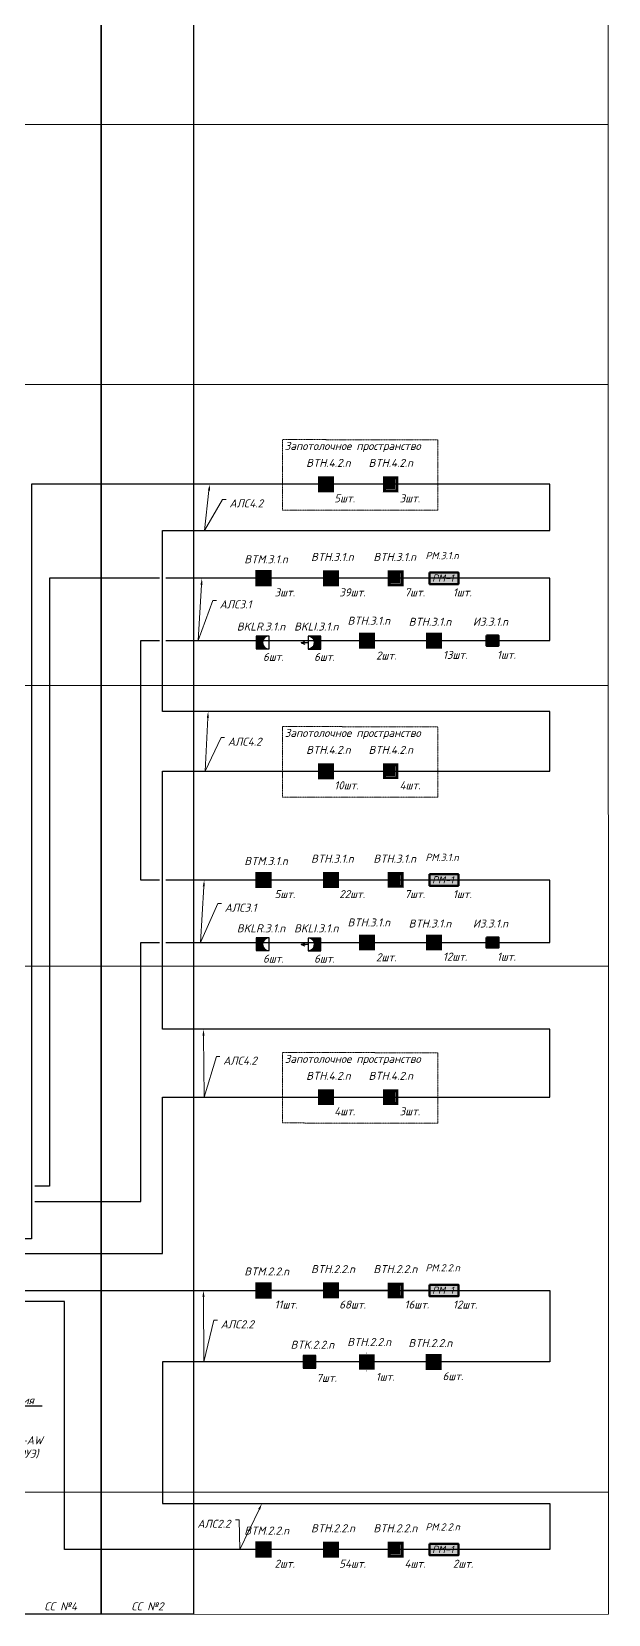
# Model space of a CAD drawing. Header units: millimetres. Extents: x -352922 to 707789, y -273589 to 355472.
# Drawn here: x -25222 to -7217, y -59382 to -9948 of the extents above; entities that cross this region are included whole.
import ezdxf
from ezdxf import colors
from ezdxf.entities.mleader import LeaderData, LeaderLine
from ezdxf.enums import TextEntityAlignment as Align
from ezdxf.math import Vec2, Vec3

# ---------------------------------------------------------------- set-up
doc = ezdxf.new("R2010")
doc.units = ezdxf.units.MM
doc.header["$LTSCALE"] = 0.5
doc.linetypes.add('CONTI', pattern=[0])
doc.linetypes.add('GOST2.303 6', pattern=[12, 8, -1.5, 1, -1.5])
doc.layers.get('0').update_dxf_attribs({"lineweight": 18})
for name, color, linetype, lineweight in [('! BSN__тонкая  текст - 015', 250, 'Continuous', 15), ('! BSN__тонкая  текст - 02', 250, 'Continuous', 20), ('! ЗКПС НОМЕР 1', 4, 'Continuous', 50), ('13_text', 250, 'Continuous', 15), ('13_АПС_кабели', 1, 'Continuous', 30), ('13_АПС_оборудование', 1, 'Continuous', 30), ('13_АПС_текст', 1, 'Continuous', 30), ('BSN__основная - 06', 1, 'Continuous', 60), ('АР_Штриховка_Стималит', 5, 'Continuous', 0), ('СС_Схема', 7, 'Continuous', 30)]:
    doc.layers.add(name, color=color, linetype=linetype, lineweight=lineweight)
doc.layers.add('! ЗКПС НОМЕР 2', color=7, linetype='Continuous', lineweight=0, true_color=0xf3aae6, transparency=0.5)
doc.styles.add('ISOCPEUR', font='isocpeui.ttf', dxfattribs={"height": 250})

# ---------------------------------------------------------------- blocks, each defined once
blk = doc.blocks.new('746')
at = {"layer": '! ЗКПС НОМЕР 1', "true_color": 0x78b1e2}
h = blk.add_hatch(color=143, dxfattribs=at)
h.dxf.hatch_style = 1
h.paths.add_polyline_path([(846.5088361436274, -5270.353580021907), (846.5088361436274, -5275.226844894348), (851.3843345811473, -5275.226844894348), (851.3843345811473, -5270.353580021907)])
h.paths.add_polyline_path([(850.5043616763137, -5271.287245091495), (850.5043616763137, -5274.35447257108), (847.4479905810895, -5274.35447257108), (847.4479905810895, -5271.287245091495)], flags=16)
at = {"layer": 'АР_Штриховка_Стималит', "true_color": 0xffffff}
h = blk.add_hatch(color=7, dxfattribs=at)
h.dxf.hatch_style = 1
h.paths.add_polyline_path([(847.4729964073949, -5271.310678987133), (847.4729964073949, -5274.334505942397), (850.4883261170535, -5274.334505942397), (850.4883261170535, -5271.310678987133)])
at = {"layer": '! BSN__тонкая  текст - 015', "color": 1, "lineweight": 30, "ltscale": 100, "const_width": 0.05}
for points in [[(846.4462741254574, -5272.772876437542), (845.8749167588358, -5272.772876437542)], [(848.9348308578483, -5269.737895973212), (848.9348308578483, -5270.309253339834)], [(852.0055342651631, -5272.772876437542), (851.4341768985414, -5272.772876437542)], [(848.9348308578483, -5275.278351645778), (848.9348308578483, -5275.8497090124)]]:
    blk.add_lwpolyline(points, dxfattribs=at)
at = {"color": 1, "lineweight": 5, "ltscale": 100, "elevation": 0.002508766318906562}
for points, const_width in [([(846.4771060991679, -5275.26017210037), (851.4139922750273, -5275.26017210037), (851.4139922750273, -5270.323285924511), (846.4771060991679, -5270.323285924511)], 0.03), ([(847.4729964073949, -5274.334505942397), (850.4883261170535, -5274.334505942397), (850.4883261170535, -5271.310678987133), (847.4729964073949, -5271.310678987133)], 0.01)]:
    blk.add_lwpolyline(points, close=True, dxfattribs=dict(at, const_width=const_width))
at = {"color": 1, "lineweight": 5, "ltscale": 100, "const_width": 0.03, "elevation": 0.004780863597295251}
blk.add_lwpolyline([(849.4816339670133, -5271.683883990359), (848.3527156241134, -5272.286872825229), (849.5001812317741, -5273.272113508761), (848.3896260546344, -5273.869718512737)], dxfattribs=at)
blk = doc.blocks.new('102')
at = {"layer": '! ЗКПС НОМЕР 1', "true_color": 0x78b1e2}
h = blk.add_hatch(color=143, dxfattribs=at)
h.dxf.hatch_style = 1
h.paths.add_polyline_path([(1716.113694415792, -5163.039937988546), (1711.154233851485, -5163.039937988546), (1711.154233851485, -5167.999589089693), (1716.113694415792, -5167.999589089693)])
at = {"layer": '! BSN__тонкая  текст - 015', "color": 1, "lineweight": 30, "ltscale": 100, "const_width": 0.05}
for points in [[(1711.145976266222, -5165.489528501576), (1710.5746188996, -5165.489528501576)], [(1713.634532998612, -5162.454548037247), (1713.634532998612, -5163.025905403869)], [(1716.705236405927, -5165.489528501576), (1716.133879039306, -5165.489528501576)], [(1713.634532998612, -5168.013808176953), (1713.634532998612, -5168.585165543574)]]:
    blk.add_lwpolyline(points, dxfattribs=at)
at = {"layer": '! BSN__тонкая  текст - 015', "color": 1, "lineweight": 30, "ltscale": 100, "const_width": 0.03000000000000001, "elevation": 0.00250876631890656}
blk.add_lwpolyline([(1711.154233851485, -5163.039937988546), (1716.113694415792, -5163.039937988546), (1716.113694415792, -5167.999589089693), (1711.154233851485, -5167.999589089693)], close=True, dxfattribs=at)
at = {"color": 1, "lineweight": 5, "ltscale": 100, "const_width": 0.03, "elevation": 0.004780863597295249}
blk.add_lwpolyline([(1714.181336107777, -5164.400536054396), (1713.052417764877, -5165.003524889264), (1714.199883372537, -5165.988765572794), (1713.089328195398, -5166.58637057677)], dxfattribs=at)
blk = doc.blocks.new('ИПР1')
at = {"layer": 'АР_Штриховка_Стималит', "ltscale": 0.01, "true_color": 0xffffff}
h = blk.add_hatch(color=7, dxfattribs=at)
h.dxf.hatch_style = 1
h.paths.add_polyline_path([(-11645.54715931663, -30228.88040330663), (-11645.54715931663, -30233.84005440772), (-11640.58769875232, -30233.84005440772), (-11640.58769875232, -30228.88040330663)])
at = {"layer": 'BSN__основная - 06', "ltscale": 100, "const_width": 0.1}
blk.add_lwpolyline([(-11645.54715931663, -30228.88040330663), (-11640.58769875232, -30228.88040330663), (-11640.58769875232, -30233.84005440772), (-11645.54715931663, -30233.84005440772)], close=True, dxfattribs=at)
for points in [[(-11644.8620281129, -30229.41071400337), (-11644.814082984, -30229.56068031187), (-11644.78990816942, -30229.62230205839), (-11644.766935892, -30229.67670526716), (-11644.74706343253, -30229.71969718102), (-11644.7257567966, -30229.76248434692), (-11644.6896298333, -30229.82996761479), (-11644.6471706196, -30229.90487238247), (-11644.60051789685, -30229.97663429991), (-11644.55491353685, -30230.04053907929), (-11644.50511566782, -30230.10339623358), (-11644.42899447982, -30230.19126542925), (-11644.3839143012, -30230.23945590761), (-11644.32048754228, -30230.30021783669), (-11644.20778709569, -30230.39659879345), (-11644.1080122526, -30230.47028881416), (-11644.00736815177, -30230.53471740603), (-11643.91406270632, -30230.58814598474), (-11643.81341860548, -30230.63686027558), (-11643.70596003067, -30230.68295550393), (-11643.58721824855, -30230.72255103226), (-11643.45721964253, -30230.75764627219), (-11643.35133366991, -30230.77859864873), (-11643.22867366113, -30230.79588436242), (-11642.9833124413, -30230.80789363052), (-11642.74935937222, -30230.78639623499), (-11642.54967660675, -30230.74794412055), (-11642.29446304363, -30230.66178555635), (-11642.03924948053, -30230.53771724278), (-11641.80472893571, -30230.36195380054), (-11641.60124783119, -30230.17240497918), (-11641.45508706322, -30229.96733561711), (-11641.32910129221, -30229.76698691718), (-11641.23427333814, -30229.53550295922), (-11641.19354456221, -30229.41166690004)], [(-11642.97320039, -30230.81666008814), (-11642.97320039, -30233.28851311619)]]:
    blk.add_lwpolyline(points, dxfattribs=at)
blk = doc.blocks.new('748')
at = {"layer": 'АР_Штриховка_Стималит', "true_color": 0xffffff}
h = blk.add_hatch(color=7, dxfattribs=at)
h.dxf.hatch_style = 1
h.paths.add_polyline_path([(1611.519763114311, -5339.796988872809), (1606.648196330751, -5339.796988872809), (1606.648196330751, -5344.668983577181), (1611.519763114311, -5344.668983577181)])
h.paths.add_polyline_path([(1610.643547401585, -5340.730128484312), (1610.643547401585, -5343.792492031733), (1607.578767246679, -5343.792492031733), (1607.578767246679, -5340.730128484312)], flags=16)
h = blk.add_hatch(color=7, dxfattribs=at)
h.dxf.hatch_style = 1
h.paths.add_polyline_path([(1607.575398063597, -5340.721917110875), (1607.575398063597, -5343.74574406614), (1610.590727773255, -5343.74574406614), (1610.590727773255, -5340.721917110875)])
at = {"color": 1, "lineweight": 5, "ltscale": 100, "elevation": 0.002508766318906562}
for points, const_width in [([(1606.614619830498, -5344.702273676437), (1611.551506006357, -5344.702273676437), (1611.551506006357, -5339.765387500578), (1606.614619830498, -5339.765387500578)], 0.03), ([(1607.575398063597, -5343.74574406614), (1610.590727773255, -5343.74574406614), (1610.590727773255, -5340.721917110875), (1607.575398063597, -5340.721917110875)], 0.01)]:
    blk.add_lwpolyline(points, close=True, dxfattribs=dict(at, const_width=const_width))
at = {"color": 1, "lineweight": 5, "ltscale": 100, "const_width": 0.03, "elevation": 0.002508766318906562}
blk.add_lwpolyline([(1609.638248457497, -5341.138221411872), (1608.509330114597, -5341.741210246742), (1609.656795722258, -5342.726450930274), (1608.546240545118, -5343.324055934249)], dxfattribs=at)
blk = doc.blocks.new('101')
at = {"layer": '! ЗКПС НОМЕР 2', "true_color": 0xffffff, "transparency": 33554687}
h = blk.add_hatch(color=7, dxfattribs=at)
h.dxf.hatch_style = 1
h.paths.add_polyline_path([(-12942.01374964428, -22141.86793259812), (-12946.97321020857, -22141.86793259812), (-12946.97321020857, -22146.82758369923), (-12942.01374964428, -22146.82758369923)])
at = {"layer": 'BSN__основная - 06', "color": 1, "lineweight": 30, "ltscale": 100, "const_width": 0.03000000000000001, "elevation": 0.00250876631890656}
blk.add_lwpolyline([(-12946.97321020857, -22141.86793259812), (-12942.01374964428, -22141.86793259812), (-12942.01374964428, -22146.82758369923), (-12946.97321020857, -22146.82758369923)], close=True, dxfattribs=at)
at = {"layer": 'BSN__основная - 06', "color": 1, "lineweight": 30, "ltscale": 100, "const_width": 0.07, "elevation": 0.00250876631890656}
blk.add_lwpolyline([(-12943.94250254858, -22142.70405016032), (-12945.04445730428, -22143.86900960548), (-12943.94250254858, -22144.82650669186), (-12945.0284958628, -22145.92763233268)], dxfattribs=at)
blk = doc.blocks.new('*U26')
at = {"linetype": 'Continuous', "lineweight": 20, "true_color": 0xffffff, "transparency": 33554559}
h = blk.add_hatch(color=7, dxfattribs=at)
h.dxf.hatch_style = 1
h.paths.add_polyline_path([(-218.17669289062, 520.6297242049238), (-218.17669289062, -275.6544544163241), (1786.433933452447, -275.6544544163241), (1786.433933452447, 520.6297242049238)])
h.paths.add_polyline_path([(-1570.366124366617, -1070.031865632977), (1672.596375633383, -1070.031865632977), (1672.596375633383, -565.1318656329767), (-1570.366124366617, -565.1318656329767)], flags=9)
at = {"color": 1, "lineweight": 50, "transparency": 33554559}
blk.add_lwpolyline([(-218.17669289062, 520.6297242049238), (1786.433933452447, 520.6297242049238), (1786.433933452447, -275.6544544163241), (-218.17669289062, -275.6544544163241)], close=True, dxfattribs=at)
at = {"color": 1, "transparency": 33554559, "insert": (-42.20361465608585, 390.0268874110152), "char_height": 500, "attachment_point": 1, "style": 'ISOCPEUR'}
blk.add_mtext_dynamic_manual_height_columns('РМ-1', width=896.2439138138725, gutter_width=1500, heights=[0], dxfattribs=at)
at = {"transparency": 33554559, "style": 'ISOCPEUR'}
blk.add_attdef('НУМЕРАЦИЯ', (-505.4940315515223, 1445.483893776918), '', height=500, dxfattribs=at)
at = {"color": 5, "transparency": 33554559, "style": 'ISOCPEUR'}
blk.add_attdef('ПОМ.', text='', height=200, dxfattribs=at).set_placement((-37.32930324019981, 472.9460033446521), align=Align.RIGHT)
at = {"transparency": 33554559, "style": 'ISOCPEUR', "flags": 1}
blk.add_attdef('НОМ', (1222.063316117503, 569.9191997461585), '', height=250, dxfattribs=at)
at = {"color": 6, "lineweight": 20, "transparency": 33554559, "style": 'ISOCPEUR', "flags": 1}
for tag, p in [('ПОМЕЩЕНИЕ', (1644.705940218919, -43.09358822065406)), ('ИД', (2550.387777871743, -399.9893409157667))]:
    blk.add_attdef(tag, p, '', height=250, dxfattribs=at)
at = {"color": 6, "lineweight": 40, "transparency": 33554559, "style": 'ISOCPEUR'}
blk.add_attdef('СЛУЖЕБНЫЙОТКР', (-996.5339245406794, -746.8217772839562), '', height=220, dxfattribs=at)
at = {"color": 2, "linetype": 'Continuous', "lineweight": 30, "transparency": 33554559, "style": 'ISOCPEUR', "flags": 1}
blk.add_attdef('ID', (2009.733958638244, -410.7006026413219), '', height=250, dxfattribs=at)
blk = doc.blocks.new('ФОН')
at = {"color": 1, "linetype": 'Continuous', "lineweight": 30, "transparency": 33554559}
blk.add_lwpolyline([(68.61234657499813, 234.3966432178434), (73.74055137499812, 234.3966432178434), (73.74055137499812, 239.5248480178434), (68.61234657499813, 239.5248480178434)], close=True, dxfattribs=at)
blk = doc.blocks.new('Т1')
at = {"linetype": 'Continuous', "lineweight": 20, "true_color": 0xffffff}
h = blk.add_hatch(color=7, dxfattribs=at)
h.dxf.hatch_style = 1
h.paths.add_polyline_path([(73.74055137499812, 239.5248480178434), (68.61234657499813, 239.5248480178434), (68.61234657499813, 234.3966432178434), (73.74055137499812, 234.3966432178434)])
h = blk.add_hatch(color=7, dxfattribs=at)
h.dxf.hatch_style = 1
h.paths.add_polyline_path([(71.88519195425265, 235.7220385474235, 1), (70.60314075425264, 235.7220385474235, 1)])
at = {"color": 1, "linetype": 'Continuous', "lineweight": 40}
blk.add_line((71.24416635425264, 236.3630641474235), (71.24416635425264, 238.8838224178434), dxfattribs=at)
blk.add_circle((71.24416635425264, 235.7220385474235), 0.6410256, dxfattribs=at)
blk.add_blockref('ФОН', (0, 0))
blk = doc.blocks.new('*U21')
at = {"transparency": 33554559, "xscale": 200.0000001479999, "yscale": 200.0000001479999, "zscale": 200.0000001479999}
blk.add_blockref('Т1', (-13741.329982559, -47294.01364588982), dxfattribs=at)
at = {"transparency": 33554559, "style": 'ISOCPEUR', "flags": 1}
blk.add_attdef('НОМ', (1222.063316117503, 569.9191997461585), '', height=250, dxfattribs=at)
at = {"transparency": 33554559, "style": 'ISOCPEUR'}
blk.add_attdef('НУМЕРАЦИЯ', (1297.20558038642, -43.58353806247032), '', height=500, dxfattribs=at)
at = {"color": 6, "lineweight": 20, "transparency": 33554559, "style": 'ISOCPEUR', "flags": 1}
for tag, p in [('ПОМЕЩЕНИЕ', (1644.705940218919, -43.09358822065406)), ('ИД', (2550.387777871743, -399.9893409157667))]:
    blk.add_attdef(tag, p, '', height=250, dxfattribs=at)
at = {"color": 2, "linetype": 'Continuous', "lineweight": 30, "transparency": 33554559, "style": 'ISOCPEUR', "flags": 1}
blk.add_attdef('ID', (2009.733958638244, -410.7006026413219), '', height=250, dxfattribs=at)
blk = doc.blocks.new('*U28')
at = {"linetype": 'Continuous', "lineweight": 20, "true_color": 0xffffff, "transparency": 33554559}
h = blk.add_hatch(color=7, dxfattribs=at)
h.dxf.hatch_style = 1
h.paths.add_polyline_path([(-218.17669289062, 520.6297242049238), (-218.17669289062, -275.6544544163241), (1786.433933452447, -275.6544544163241), (1786.433933452447, 520.6297242049238)])
h.paths.add_polyline_path([(-1570.366124366617, -1070.031865632977), (1672.596375633383, -1070.031865632977), (1672.596375633383, -565.1318656329767), (-1570.366124366617, -565.1318656329767)], flags=9)
at = {"color": 1, "lineweight": 50, "transparency": 33554559}
blk.add_lwpolyline([(-218.17669289062, 520.6297242049238), (1786.433933452447, 520.6297242049238), (1786.433933452447, -275.6544544163241), (-218.17669289062, -275.6544544163241)], close=True, dxfattribs=at)
at = {"color": 1, "transparency": 33554559, "insert": (-42.20361465608585, 390.0268874110152), "char_height": 500, "attachment_point": 1, "style": 'ISOCPEUR'}
blk.add_mtext_dynamic_manual_height_columns('РМ-1', width=896.2439138138725, gutter_width=1500, heights=[0], dxfattribs=at)
at = {"transparency": 33554559, "style": 'ISOCPEUR'}
blk.add_attdef('НУМЕРАЦИЯ', (-505.4940315515223, 1445.483893776918), '', height=500, dxfattribs=at)
at = {"color": 5, "transparency": 33554559, "style": 'ISOCPEUR'}
blk.add_attdef('ПОМ.', text='', height=200, dxfattribs=at).set_placement((-37.32930324019981, 472.9460033446521), align=Align.RIGHT)
at = {"transparency": 33554559, "style": 'ISOCPEUR', "flags": 1}
blk.add_attdef('НОМ', (1222.063316117503, 569.9191997461585), '', height=250, dxfattribs=at)
at = {"color": 6, "lineweight": 20, "transparency": 33554559, "style": 'ISOCPEUR', "flags": 1}
for tag, p in [('ПОМЕЩЕНИЕ', (1644.705940218919, -43.09358822065406)), ('ИД', (2550.387777871743, -399.9893409157667))]:
    blk.add_attdef(tag, p, '', height=250, dxfattribs=at)
at = {"color": 6, "lineweight": 40, "transparency": 33554559, "style": 'ISOCPEUR'}
blk.add_attdef('СЛУЖЕБНЫЙОТКР', (-996.5339245406794, -746.8217772839562), '', height=220, dxfattribs=at)
at = {"color": 2, "linetype": 'Continuous', "lineweight": 30, "transparency": 33554559, "style": 'ISOCPEUR', "flags": 1}
blk.add_attdef('ID', (2009.733958638244, -410.7006026413219), '', height=250, dxfattribs=at)
blk = doc.blocks.new('мчсяячмафыв')
h = blk.add_hatch(color=1)
h.dxf.hatch_style = 1
h.paths.add_polyline_path([(0.5552731010556613, -0.760371762680732), (0.5552731010556617, -0.593012155937231), (-4.57293169894433, -0.593012155937231), (-4.57293169894433, -5.721216955937223), (0.3672160093186676, -5.721216955937223, -1)])
at = {"color": 1}
for points in [[(0.5552731010557181, -3.157114555937142), (3.391799086195533, -3.157114555937142)], [(3.391799086195533, -3.157114555937142), (1.911339277728985, -2.634551501774695)], [(3.391799086195533, -3.157114555937142), (1.911339277728985, -3.679677610099588)]]:
    blk.add_lwpolyline(points, dxfattribs=at)
blk.add_arc((0.4612445552029385, -3.240794359309575), 2.482204186867421, 87.8290552541946, 272.1709447458054, dxfattribs=at)
blk.add_blockref('ФОН', (-73.18527827394246, -240.1178601737806))
blk = doc.blocks.new('A$C9eb36a08')
h = blk.add_hatch(color=1)
h.dxf.hatch_style = 1
edge = h.paths.add_edge_path()
edge.add_line((200.624639307257, 206.1965686440526), (-198.735335133737, 206.1965686440526))
edge.add_line((-198.735335133737, 206.1965686440526), (-198.735335133737, -193.1634057969059))
edge.add_line((-198.735335133737, -193.1634057969059), (200.6246393097099, -193.1634057969059))
edge.add_arc((199.4584976383815, 6.516581423566208), 199.683392355913, 89.66539342633052, 270.3346065743733, ccw=False)
at = {"color": 1}
blk.add_arc((199.5763771503336, 6.516581423618684), 199.6827387380083, 89.69921649752291, 270.3007835024771, dxfattribs=at)
at = {"xscale": 77.8752, "yscale": 77.8752, "zscale": 77.8752}
blk.add_blockref('ФОН', (-5541.935547130997, -18446.84887571511), dxfattribs=at)
blk = doc.blocks.new('*U27')
at = {"linetype": 'Continuous', "lineweight": 20, "true_color": 0xffffff, "transparency": 33554559}
h = blk.add_hatch(color=7, dxfattribs=at)
h.dxf.hatch_style = 1
h.paths.add_polyline_path([(0.1887223607773194, -598.9013501249665), (979.2337382509068, -598.9013501249665), (979.2337382509068, 236.7053887059047), (0.1887223607773194, 236.7053887059046)])
at = {"color": 1, "lineweight": 50, "transparency": 33554559}
blk.add_lwpolyline([(0.1887223607773194, 236.7053887059046), (979.2337382509068, 236.7053887059046), (979.2337382509068, -598.9013501249665), (0.1887223607773194, -598.9013501249665)], close=True, dxfattribs=at)
at = {"color": 1, "transparency": 33554559, "insert": (226.7324500907562, -13.56761409339742), "char_height": 350, "attachment_point": 1, "style": 'ISOCPEUR'}
blk.add_mtext_dynamic_manual_height_columns('ИЗ', width=896.2439138138725, gutter_width=1500, heights=[0], dxfattribs=at)
at = {"color": 5, "transparency": 33554559, "style": 'ISOCPEUR'}
blk.add_attdef('ПОМ.', text='', height=200, dxfattribs=at).set_placement((-37.32930324019981, 472.9460033446521), align=Align.RIGHT)
at = {"transparency": 33554559, "style": 'ISOCPEUR', "flags": 1}
blk.add_attdef('НОМ', (1222.063316117503, 569.9191997461585), '', height=250, dxfattribs=at)
at = {"transparency": 33554559, "style": 'ISOCPEUR'}
blk.add_attdef('НУМЕРАЦИЯ', (1344.879862135473, -19.75188266626424), '', height=500, dxfattribs=at)
at = {"color": 6, "lineweight": 20, "transparency": 33554559, "style": 'ISOCPEUR', "flags": 1}
for tag, p in [('ПОМЕЩЕНИЕ', (1644.705940218919, -43.09358822065406)), ('ИД', (2550.387777871743, -399.9893409157667))]:
    blk.add_attdef(tag, p, '', height=250, dxfattribs=at)
at = {"color": 6, "lineweight": 40, "transparency": 33554559, "style": 'ISOCPEUR'}
blk.add_attdef('СЛУЖЕБНЫЙОТКР', (-996.5339245406794, -746.8217772839562), '', height=220, dxfattribs=at)
at = {"color": 2, "linetype": 'Continuous', "lineweight": 30, "transparency": 33554559, "style": 'ISOCPEUR', "flags": 1}
blk.add_attdef('ID', (2009.733958638244, -410.7006026413219), '', height=250, dxfattribs=at)

msp = doc.modelspace()

# ---------------------------------------------------------------- linework, layer by layer
at = {"layer": '! BSN__тонкая  текст - 02', "color": 7, "linetype": 'GOST2.303 6', "lineweight": 9, "ltscale": 0.3333333333333333, "transparency": 33554559}
for points in [[(-12543.71180867264, -22695.24757156878), (-17392.19317463646, -22690.01957156872), (-17392.19317463646, -24889.20684889707), (-12543.71180867264, -24894.43484889713)], [(-12543.71180867264, -31658.89358449385), (-17392.19317463646, -31653.66558449379), (-17392.19317463646, -33852.85286182215), (-12543.71180867264, -33858.08086182221)], [(-12543.71180867264, -41840.12309007307), (-17392.19317463646, -41834.89509007301), (-17392.19317463646, -44034.08236740137), (-12543.71180867264, -44039.31036740143)]]:
    msp.add_lwpolyline(points, close=True, dxfattribs=at)
at = {"color": 1, "lineweight": 30, "transparency": 33554559}
for points in [[(-16124.21441344261, -49265.01067495416), (-17733.18146854239, -49265.01067495462)], [(-14107.22461213747, -49265.01067495393), (-15628.26835701308, -49265.01067495416)], [(-12797.8575985804, -49265.01067495388), (-13613.53599455154, -49265.01067495393)], [(-12977.27940765694, -51498.19835706393), (-14451.61483689504, -51498.19835706393)], [(-16124.21441344259, -57359.03771833749), (-17733.18146854237, -57359.03771833795)], [(-14107.22461213745, -57359.03771833725), (-15628.26835701306, -57359.03771833749)], [(-12797.85759858038, -57359.03771833721), (-13613.53599455152, -57359.03771833725)]]:
    msp.add_lwpolyline(points, dxfattribs=at)
at = {"layer": '13_АПС_кабели', "transparency": 33554687}
for points in [[(-31245.26572706178, -52173.44875496929), (-31245.26572706178, -48113.46666995808), (-21134.21761955553, -48113.46666995808), (-21134.21761955553, -43228.15107626328), (-9048.247125499882, -43228.15107626328), (-9048.247125499882, -41107.31360170199), (-21134.21761955553, -41107.31360170199), (-21134.21761955553, -33046.9215706843), (-9048.247125499884, -33046.9215706843), (-9048.247125499884, -31181.42137662275), (-21134.21761955553, -31181.42137662275), (-21134.21761955553, -25523.93350557121), (-9048.247125499884, -25523.93350557121), (-9048.247125499884, -24083.27555775887), (-25222.49384687562, -24083.27555775887), (-25222.49384687562, -47656.5871990181), (-31447.39370117523, -47656.5871990181), (-31447.39370117523, -52928.15421384573)], [(-21234.21761955553, -27020.85528176134), (-24669.97522311565, -27020.85528176134), (-24669.97522311565, -46011.31489634467), (-25122.49384687562, -46011.31489634467)], [(-21034.21761955553, -28969.44566424156), (-9048.247125499884, -28969.44566424155), (-9048.247125499884, -27020.85528176134), (-21034.21761955553, -27020.85528176134)], [(-21234.21761955553, -36445.66358034541), (-21812.42953241756, -36445.66358034541), (-21812.42953241757, -28969.44566424156), (-21234.21761955553, -28969.44566424156)], [(-21034.21761955553, -38394.25396282563), (-9048.247125499882, -38394.25396282563), (-9048.247125499884, -36445.66358034541), (-21034.21761955553, -36445.66358034541)], [(-25122.49384687562, -46485.0632478008), (-21812.42953241756, -46485.0632478008), (-21812.42953241756, -38394.25396282563), (-21234.21761955553, -38394.25396282563)], [(-31145.26572706178, -49264.59206398064), (-9048.247125499882, -49264.59206398064), (-9048.247125499882, -51498.19835706393), (-21134.21761955554, -51498.19835706393), (-21134.21761955554, -55923.51260201843), (-9048.247125499882, -55923.51260201843), (-9048.247125499884, -57359.03771833721), (-24197.55272387154, -57359.03771833721), (-24197.55272387154, -49615.23687586677), (-31145.26572706179, -49615.23687586677)]]:
    msp.add_lwpolyline(points, dxfattribs=at)
at = {"layer": '13_АПС_оборудование', "color": 18, "linetype": 'CONTI', "lineweight": 18, "ltscale": 100, "true_color": 0x000000, "transparency": 33554559}
for points in [[(-7217.476155261982, -9433.848877433811), (-7216.528635056478, -59380.61532922745)], [(-57927.82055585125, -12851.11926944773), (-7217.411330293464, -12850.97660090442)], [(-57927.80711027252, -20966.78018528661), (-7217.25737134341, -20966.63648527821)], [(-57927.79152654665, -30373.01234541636), (-7217.078929460949, -30372.86864494591)], [(-57927.77700946038, -39135.42800875785), (-7216.912701145149, -39135.28533893421)], [(-57927.74978060385, -55570.58273286336), (-7216.600915705458, -55570.47526873554)], [(-57927.74346675847, -59381.57735147859), (-7216.528635056471, -59380.61532922745)]]:
    msp.add_lwpolyline(points, dxfattribs=at)
at = {"layer": 'СС_Схема', "lineweight": 25, "transparency": 33554687}
for points in [[(-23048.54264019057, -9433.03478203297), (-23048.4021176346, -59380.66972367926), (-26006.1198829707, -59380.66972367926), (-26006.26040552667, -9433.03478203297)], [(-23048.54366945791, -9433.848689450415), (-20165.78321305978, -9433.848689450415), (-20165.64166132746, -59380.63738007888), (-23048.40211772559, -59380.63738007888)]]:
    msp.add_lwpolyline(points, close=True, dxfattribs=at)

# ---------------------------------------------------------------- block references
at = {"layer": '13_АПС_кабели', "transparency": 33554559}
for p in [(-18012.45254072604, -29032.99274224146), (-18012.45254072604, -38457.80104082554)]:
    msp.add_blockref('A$C9eb36a08', p, dxfattribs=at)
at = {"layer": '13_АПС_оборудование', "transparency": 33554559, "xscale": 100, "yscale": 100, "zscale": 100}
for name, p in [('101', (1278420.031374956, 2190351.500257108, -0.250876631890656)), ('748', (-174921.7618276456, 510140.1075010919, -0.2508766318906562)), ('101', (1278573.106607415, 2187413.920533106, -0.250876631890656)), ('748', (-174768.6865951873, 507202.5277770894, -0.2508766318906562)), ('746', (-99643.13498329767, 498307.8419795126)), ('102', (-184025.7080175033, 487579.5071859161)), ('101', (1278420.031374956, 2181387.854244183, -0.250876631890656)), ('748', (-174921.7618276456, 501176.4614881668, -0.2508766318906562)), ('101', (1278573.106607415, 2177989.112234522, -0.250876631890656)), ('748', (-174768.6865951873, 497777.7194785053, -0.2508766318906562)), ('746', (-99643.13498329767, 488883.0336809285)), ('102', (-184025.7080175033, 478154.698887332)), ('101', (1278420.031374956, 2171206.624738604, -0.250876631890656)), ('748', (-174921.7618276456, 490995.2319825876, -0.2508766318906562)), ('101', (1278573.106607415, 2165169.765139913, -0.250876631890656)), ('748', (-174768.6865951873, 484958.3723838968, -0.2508766318906562)), ('746', (-99652.16826341134, 475779.0892866902)), ('102', (-184034.7412976169, 465050.7544930937)), ('101', (1278573.106607415, 2157075.73809653, -0.250876631890656)), ('748', (-174768.6865951872, 476864.3453405135, -0.2508766318906562))]:
    msp.add_blockref(name, p, dxfattribs=at)
at = {"layer": '13_АПС_оборудование', "transparency": 33554559, "xscale": 0.45, "yscale": 0.45, "zscale": 0.45}
for name, p, values in [('*U28', (-12699.67808677966, -27075.97471746377), {'НУМЕРАЦИЯ': 'РМ.3.1.n'}), ('*U28', (-12699.67808677966, -36500.78301604785), {'НУМЕРАЦИЯ': 'РМ.3.1.n'}), ('*U26', (-12699.67808677962, -49320.13011065632), {'НУМЕРАЦИЯ': 'РМ.2.2.n'}), ('*U26', (-12699.6780867796, -57414.15715403965), {'НУМЕРАЦИЯ': 'РМ.2.2.n'})]:
    msp.add_blockref(name, p, dxfattribs=at).add_auto_attribs(values)
at = {"layer": '13_АПС_оборудование', "color": 5, "transparency": 33554559, "xscale": 100, "yscale": 100, "zscale": 100}
for p in [(1146325.58840669, 2996115.586214929), (1146325.58840669, 2986690.777916345), (1146325.58840669, 2973871.430821736), (1146325.58840669, 2965777.403778353)]:
    msp.add_blockref('ИПР1', p, dxfattribs=at)
at = {"layer": '13_АПС_оборудование', "color": 18, "true_color": 0x000000, "transparency": 33554559, "xscale": 77.8752, "yscale": 77.8752, "zscale": 77.8752, "rotation": 180}
for p in [(-16547.25700149638, -29279.47323173446), (-16547.25700149638, -38704.28153031853)]:
    msp.add_blockref('мчсяячмафыв', p, dxfattribs=at)
at = {"layer": '13_АПС_оборудование', "color": 4, "lineweight": 25, "transparency": 33554559, "xscale": 0.385, "yscale": 0.385, "zscale": 0.385}
for name, p in [('*U27', (-11022.1767066865, -28899.72294166839)), ('*U27', (-11022.1767066865, -38327.55474400682)), ('*U21', (-16736.69169381664, -51535.9805294723))]:
    msp.add_blockref(name, p, dxfattribs=at)

# ---------------------------------------------------------------- texts
at = {"transparency": 33554559, "char_height": 250, "width": 18499.99999999994, "attachment_point": 7, "style": 'ISOCPEUR'}
for s, insert in [('Запотолочное пространство', (-17320.34096497321, -23080.65670304785, 4.999999999999952e-09)), ('5шт.', (-15774.14613474114, -24648.63147860618, 4.999999999999952e-09)), ('3шт.', (-13734.86564977327, -24648.63147860618, 4.999999999999952e-09)), ('3шт.', (-17639.94004100701, -27586.21120260871, 4.999999999999952e-09)), ('39шт.', (-15621.07090228284, -27586.21120260871, 4.999999999999952e-09)), ('7шт.', (-13581.79041731497, -27586.21120260871, 4.999999999999952e-09)), ('1шт.', (-12070.79336751392, -27586.21120260871, 4.999999999999952e-09)), ('6шт.', (-17999.35715133079, -29601.33624619099, 0.2508766368906562)), ('6шт.', (-16404.7340725871, -29601.33624619099, 0.2508766368906562)), ('2шт.', (-14469.99017855839, -29558.924529685, 0.2508766368906562)), ('13шт.', (-12383.72171810991, -29538.96333510772, 0.250876636890656)), ('1шт.', (-10695.37343576527, -29535.93983135337, 0.250876636890656)), ('Запотолочное пространство', (-17320.34096497321, -32044.30271597292, 4.999999999999952e-09)), ('10шт.', (-15774.14613474114, -33612.27749153126, 4.999999999999952e-09)), ('4шт.', (-13734.86564977327, -33612.27749153126, 4.999999999999952e-09)), ('5шт.', (-17639.94004100701, -37011.01950119279, 4.999999999999952e-09)), ('22шт.', (-15621.07090228284, -37011.01950119279, 4.999999999999952e-09)), ('7шт.', (-13581.79041731497, -37011.01950119279, 4.999999999999952e-09)), ('1шт.', (-12070.79336751392, -37011.01950119279, 4.999999999999952e-09)), ('6шт.', (-17999.35715133079, -39026.14454477506, 0.2508766368906562)), ('6шт.', (-16404.7340725871, -39026.14454477506, 0.2508766368906562)), ('2шт.', (-14469.99017855839, -38983.73282826907, 0.2508766368906562)), ('12шт.', (-12383.72171810991, -38963.77163369179, 0.250876636890656)), ('1шт.', (-10695.37343576527, -38963.77163369179, 0.250876636890656)), ('Запотолочное пространство', (-17320.34096497321, -42225.53222155214, 4.999999999999952e-09)), ('4шт.', (-15774.14613474114, -43793.50699711048, 4.999999999999952e-09)), ('3шт.', (-13734.86564977327, -43793.50699711048, 4.999999999999952e-09)), ('11шт.', (-17639.94004100697, -49830.36659580126, 4.999999999999952e-09)), ('68шт.', (-15621.0709022828, -49830.36659580126, 4.999999999999952e-09)), ('16шт.', (-13581.79041731493, -49830.36659580126, 4.999999999999952e-09)), ('12шт.', (-12070.79336751388, -49830.36659580126, 4.999999999999952e-09)), ('7шт.', (-16332.89583958727, -52119.70070810756, -0.2508766268906559)), ('1шт.', (-14479.02345867207, -52087.67722250737, 0.2508766368906562)), ('6шт.', (-12392.75499822358, -52067.71602793009, 0.250876636890656)), ('2шт.', (-17639.94004100695, -57924.39363918459, 4.999999999999952e-09)), ('54шт.', (-15621.07090228278, -57924.39363918459, 4.999999999999952e-09)), ('4шт.', (-13581.79041731491, -57924.39363918459, 4.999999999999952e-09)), ('2шт.', (-12070.79336751386, -57924.39363918459, 4.999999999999952e-09))]:
    msp.add_mtext(s, dxfattribs=dict(at, insert=insert))
at = {"layer": '13_АПС_текст', "transparency": 33554559, "style": 'ISOCPEUR'}
for s, p in [('BTH.4.2.n', (-16651.16589681734, -23541.83647133083, -5.00000019165725e-09)), ('BTH.4.2.n', (-14703.59499029838, -23541.83647133083, -5.00000019165725e-09)), ('BTM.3.1.n', (-18581.91782443982, -26552.25608139511)), ('BTH.3.1.n', (-16498.09066435904, -26479.41619533335, -5.00000019165725e-09)), ('BTH.3.1.n', (-14550.51975784008, -26479.41619533335, -5.00000019165725e-09)), ('BKLR.3.1.n', (-18815.26276832353, -28653.81140598406, -5.00000019165725e-09)), ('BKLI.3.1.n', (-17026.87108169169, -28653.81140598406, -5.00000019165725e-09)), ('BTH.3.1.n', (-15359.42002919246, -28471.30658981286, -5.00000019165725e-09)), ('BTH.3.1.n', (-13450.3325433482, -28505.18132976943, -5.00000019165725e-09)), ('ИЗ.3.1.n', (-11445.34897366655, -28502.15782601508, -5.00000019165725e-09)), ('BTH.4.2.n', (-16651.16589681734, -32505.4824842559, -5.00000019165725e-09)), ('BTH.4.2.n', (-14703.59499029838, -32505.4824842559, -5.00000019165725e-09)), ('BTM.3.1.n', (-18581.91782443982, -35977.06437997919)), ('BTH.3.1.n', (-16498.09066435904, -35904.22449391743, -5.00000019165725e-09)), ('BTH.3.1.n', (-14550.51975784008, -35904.22449391743, -5.00000019165725e-09)), ('BKLR.3.1.n', (-18815.26276832353, -38078.61970456813, -5.00000019165725e-09)), ('BKLI.3.1.n', (-17026.87108169169, -38078.61970456813, -5.00000019165725e-09)), ('BTH.3.1.n', (-15359.42002919246, -37896.11488839693, -5.00000019165725e-09)), ('BTH.3.1.n', (-13450.3325433482, -37929.98962835351, -5.00000019165725e-09)), ('ИЗ.3.1.n', (-11445.34897366655, -37929.98962835351, -5.00000019165725e-09)), ('BTH.4.2.n', (-16651.16589681734, -42686.71198983512, -5.00000019165725e-09)), ('BTH.4.2.n', (-14703.59499029838, -42686.71198983512, -5.00000019165725e-09)), ('BTM.2.2.n', (-18581.91782443978, -48796.41147458766)), ('BTH.2.2.n', (-16498.090664359, -48723.5715885259, -5.00000019165725e-09)), ('BTH.2.2.n', (-14550.51975784004, -48723.5715885259, -5.00000019165725e-09)), ('BTK.2.2.n', (-17136.74188200904, -51085.74558689397, -0.2508766318906561)), ('BTH.2.2.n', (-15368.45330930614, -51000.05928263522, -5.00000019165725e-09)), ('BTH.2.2.n', (-13459.36582346187, -51033.9340225918, -5.00000019165725e-09)), ('BTM.2.2.n', (-18581.91782443976, -56890.43851797099)), ('BTH.2.2.n', (-16498.09066435898, -56817.59863190923, -5.00000019165725e-09)), ('BTH.2.2.n', (-14550.51975784003, -56817.59863190923, -5.00000019165725e-09))]:
    msp.add_text(s, height=250, dxfattribs=at).set_placement(p)
at = {"layer": 'СС_Схема', "ltscale": 100, "transparency": 33554687, "char_height": 250, "attachment_point": 5, "style": 'ISOCPEUR'}
for s, insert in [('\\pxt34;СС №4', (-24316.52901298126, -59130.76612588926)), ('\\pxt34;СС №2', (-21607.16627751516, -59130.76612588926))]:
    msp.add_mtext_dynamic_manual_height_columns(s, width=2123.112626400107, gutter_width=6.25, heights=[0], dxfattribs=dict(at, insert=insert))

# ---------------------------------------------------------------- leaders
at = {"layer": '13_text', "color": 0, "lineweight": 15, "transparency": 33554559}
ml = msp.add_multileader_mtext('Standard', dxfattribs=at)
ml.set_content('АЛС4.2', color=7, style='ISOCPEUR')
ml.set_leader_properties(color=7, linetype='Continuous', lineweight=15)
ml.build(insert=Vec2(0, 0))
ml.multileader.update_dxf_attribs({"has_text_frame": 1, "text_left_attachment_type": 0, "text_right_attachment_type": 0, "dogleg_length": 2, "arrow_head_size": 200})
ctx = ml.context
ctx.base_point, ctx.char_height, ctx.arrow_head_size, ctx.landing_gap_size, ctx.plane_origin = Vec3(-19148.24200761272, -24555.83006497752), 250, 200, 100, Vec3(-17050.90504169993, -14497.61308715268)
ctx.left_attachment, ctx.right_attachment = 0, 0
notes = []
notes.append((ctx, [(1, (1, 1, 0), (-19259.40050806012, -24555.83006497752), (1, 0), 111.1585004474036, [(1, [(-19663.80408322893, -24083.27555775887), (-19827.04100930691, -25523.93350557121)], 0, [])])]))
ctx.mtext.insert, ctx.mtext.flow_direction = Vec3(-19048.24200761272, -24555.83006497752), 5
ml = msp.add_multileader_mtext('Standard', dxfattribs=at)
ml.set_content('АЛС3.1', color=7, style='ISOCPEUR')
ml.set_leader_properties(color=7, linetype='Continuous', lineweight=15)
ml.build(insert=Vec2(0, 0))
ml.multileader.update_dxf_attribs({"has_text_frame": 1, "text_left_attachment_type": 0, "text_right_attachment_type": 0, "dogleg_length": 2, "arrow_head_size": 200})
ctx = ml.context
ctx.base_point, ctx.char_height, ctx.arrow_head_size, ctx.landing_gap_size, ctx.plane_origin = Vec3(-19453.73004070023, -27709.9589331034), 250, 200, 100, Vec3(-17396.92337781774, -17651.74195527856)
ctx.left_attachment, ctx.right_attachment = 0, 0
notes.append((ctx, [(1, (1, 1, 0), (-19564.88854114763, -27709.9589331034), (1, 0), 111.1585004474036, [(1, [(-19907.12289805524, -27020.85528176134), (-20022.66608464438, -28969.44566424156)], 0, [])])]))
ctx.mtext.insert, ctx.mtext.flow_direction = Vec3(-19353.73004070023, -27709.9589331034), 5
ml = msp.add_multileader_mtext('Standard', dxfattribs=at)
ml.set_content('АЛС4.2', color=7, style='ISOCPEUR')
ml.set_leader_properties(color=7, linetype='Continuous', lineweight=15)
ml.build(insert=Vec2(0, 0))
ml.multileader.update_dxf_attribs({"has_text_frame": 1, "text_left_attachment_type": 0, "text_right_attachment_type": 0, "dogleg_length": 2, "arrow_head_size": 200})
ctx = ml.context
ctx.base_point, ctx.char_height, ctx.arrow_head_size, ctx.landing_gap_size, ctx.plane_origin = Vec3(-19196.74607730187, -31999.20413882961), 250, 200, 100, Vec3(-17099.40911138909, -21940.98716100477)
ctx.left_attachment, ctx.right_attachment = 0, 0
notes.append((ctx, [(1, (1, 1, 0), (-19307.90457774927, -31999.20413882961), (1, 0), 111.1585004474036, [(1, [(-19712.30815291808, -31181.42137662275), (-19805.1435511224, -33046.9215706843)], 0, [])])]))
ctx.mtext.insert, ctx.mtext.flow_direction = Vec3(-19096.74607730187, -31999.20413882961), 5
ml = msp.add_multileader_mtext('Standard', dxfattribs=at)
ml.set_content('АЛС3.1', color=7, style='ISOCPEUR')
ml.set_leader_properties(color=7, linetype='Continuous', lineweight=15)
ml.build(insert=Vec2(0, 0))
ml.multileader.update_dxf_attribs({"has_text_frame": 1, "text_left_attachment_type": 0, "text_right_attachment_type": 0, "dogleg_length": 2, "arrow_head_size": 200})
ctx = ml.context
ctx.base_point, ctx.char_height, ctx.arrow_head_size, ctx.landing_gap_size, ctx.plane_origin = Vec3(-19295.71301700273, -37183.71143697729), 250, 200, 100, Vec3(-17238.90635412025, -27125.49445915245)
ctx.left_attachment, ctx.right_attachment = 0, 0
notes.append((ctx, [(1, (1, 1, 0), (-19406.87151745013, -37183.71143697729), (1, 0), 111.1585004474036, [(1, [(-19835.50152048378, -36445.66358034541), (-19952.94783492759, -38394.25396282563)], 0, [])])]))
ctx.mtext.insert, ctx.mtext.flow_direction = Vec3(-19195.71301700273, -37183.71143697729), 5
ml = msp.add_multileader_mtext('Standard', dxfattribs=at)
ml.set_content('АЛС4.2', color=7, style='ISOCPEUR')
ml.set_leader_properties(color=7, linetype='Continuous', lineweight=15)
ml.build(insert=Vec2(0, 0))
ml.multileader.update_dxf_attribs({"has_text_frame": 1, "text_left_attachment_type": 0, "text_right_attachment_type": 0, "dogleg_length": 2, "arrow_head_size": 200})
ctx = ml.context
ctx.base_point, ctx.char_height, ctx.arrow_head_size, ctx.landing_gap_size, ctx.plane_origin = Vec3(-19343.5777431532, -41961.51990711511, -4.999999999999952e-09), 250, 200, 100, Vec3(-17246.24077724042, -31903.30292929028, -4.999999999999952e-09)
ctx.left_attachment, ctx.right_attachment = 0, 0
notes.append((ctx, [(1, (1, 1, 0), (-19454.73624360061, -41961.51990711511, -4.999999999999952e-09), (1, 0), 111.1585004474036, [(1, [(-19859.13981876941, -41107.31360170199, -4.999999999999952e-09), (-19836.35404866748, -43228.15107626328, -4.999999999999952e-09)], 0, [])])]))
ctx.mtext.insert, ctx.mtext.flow_direction = Vec3(-19243.5777431532, -41961.51990711511, -4.999999999999952e-09), 5
ml = msp.add_multileader_mtext('Standard', dxfattribs=at)
ml.set_content('АЛС2.2', color=7, style='ISOCPEUR')
ml.set_leader_properties(color=7, linetype='Continuous', lineweight=15)
ml.build(insert=Vec2(0, 0))
ml.multileader.update_dxf_attribs({"has_text_frame": 1, "text_left_attachment_type": 0, "text_right_attachment_type": 0, "dogleg_length": 2, "arrow_head_size": 200})
ctx = ml.context
ctx.base_point, ctx.char_height, ctx.arrow_head_size, ctx.landing_gap_size, ctx.plane_origin = Vec3(-19419.99518974599, -50196.51174995876), 250, 200, 100, Vec3(-17322.6582238332, -40138.29477213393)
ctx.left_attachment, ctx.right_attachment = 0, 0
notes.append((ctx, [(1, (1, 1, 0), (-19531.15369019339, -50196.51174995876), (1, 0), 111.1585004474036, [(1, [(-19857.98102726229, -49264.59206398064), (-19848.60819767648, -51498.19835706393)], 0, [])])]))
ctx.mtext.insert, ctx.mtext.flow_direction = Vec3(-19319.99518974599, -50196.51174995876), 5
ml = msp.add_multileader_mtext('Standard', dxfattribs=at)
ml.set_content('АЛС2.2', color=7, style='ISOCPEUR')
ml.set_leader_properties(color=7, linetype='Continuous', lineweight=15)
ml.build(insert=Vec2(0, 0))
ml.multileader.update_dxf_attribs({"has_text_frame": 1, "text_left_attachment_type": 0, "text_right_attachment_type": 0, "dogleg_length": 2, "arrow_head_size": 200})
ctx = ml.context
ctx.base_point, ctx.char_height, ctx.arrow_head_size, ctx.landing_gap_size, ctx.plane_origin = Vec3(-20150.55771548588, -56427.48677421865), 250, 200, 100, Vec3(-18053.2207495731, -46369.26979639381)
ctx.left_attachment, ctx.right_attachment = 0, 0
notes.append((ctx, [(0, (1, 1, 0), (-18744.70224534151, -56427.48677421865), (-1, 0), 111.1585004474036, [(1, [(-18034.56991847884, -55923.51260201843), (-18723.70351247443, -57359.03771833721)], 0, [])])]))
ctx.mtext.insert, ctx.mtext.flow_direction = Vec3(-20050.55771548588, -56427.48677421865), 5
at = {"layer": '13_АПС_оборудование', "color": 18, "linetype": 'CONTI', "lineweight": 18, "ltscale": 100, "true_color": 0x000000, "transparency": 33554559}
ml = msp.add_multileader_mtext('Standard', dxfattribs=at)
ml.set_content('Прибор управления \\Pречевым \\Pоповещением\\PSonar SPM-B20085-AW\\P (см. 16-25/Г-Р-СОУЭ{\\C0;)}', color=(0, 0, 0), style='ISOCPEUR')
ml.set_leader_properties(color=256, linetype='ByLayer', lineweight=-1)
ml.build(insert=Vec2(0, 0))
ml.multileader.update_dxf_attribs({"text_left_attachment_type": 6, "text_right_attachment_type": 6, "dogleg_length": 2, "arrow_head_size": 2})
ctx = ml.context
ctx.base_point, ctx.char_height, ctx.arrow_head_size, ctx.landing_gap_size, ctx.plane_origin = Vec3(-28563.32715022202, -52869.40491992416), 250, 2, 0, Vec3(-26129.39470953097, -46945.42872496261)
ctx.left_attachment, ctx.right_attachment, ctx.text_align_type = 6, 6, 1
notes.append((ctx, [(0, (1, 1, 0), (-28565.32715022202, -52869.40491992416), (1, 0), 2, [(0, [(-30528.48368782923, -52325.32262959005)], 0, [])])]))
ctx.mtext.insert, ctx.mtext.alignment, ctx.mtext.flow_direction = Vec3(-26687.66427143414, -52569.40491992416), 2, 5
for ctx, leaders in notes:
    for number, flags, end, landing, length, lines in leaders:
        leader = LeaderData()
        leader.index, (leader.has_last_leader_line, leader.has_dogleg_vector, leader.attachment_direction) = number, flags
        leader.last_leader_point, leader.dogleg_vector, leader.dogleg_length = Vec3(end), Vec3(landing), length
        for number, points, colour, breaks in lines:
            line = LeaderLine()
            line.index, line.vertices, line.color, line.breaks = number, Vec3.list(points), colors.encode_raw_color(colour), breaks
            leader.lines.append(line)
        ctx.leaders.append(leader)

doc.saveas('drawing.dxf')
